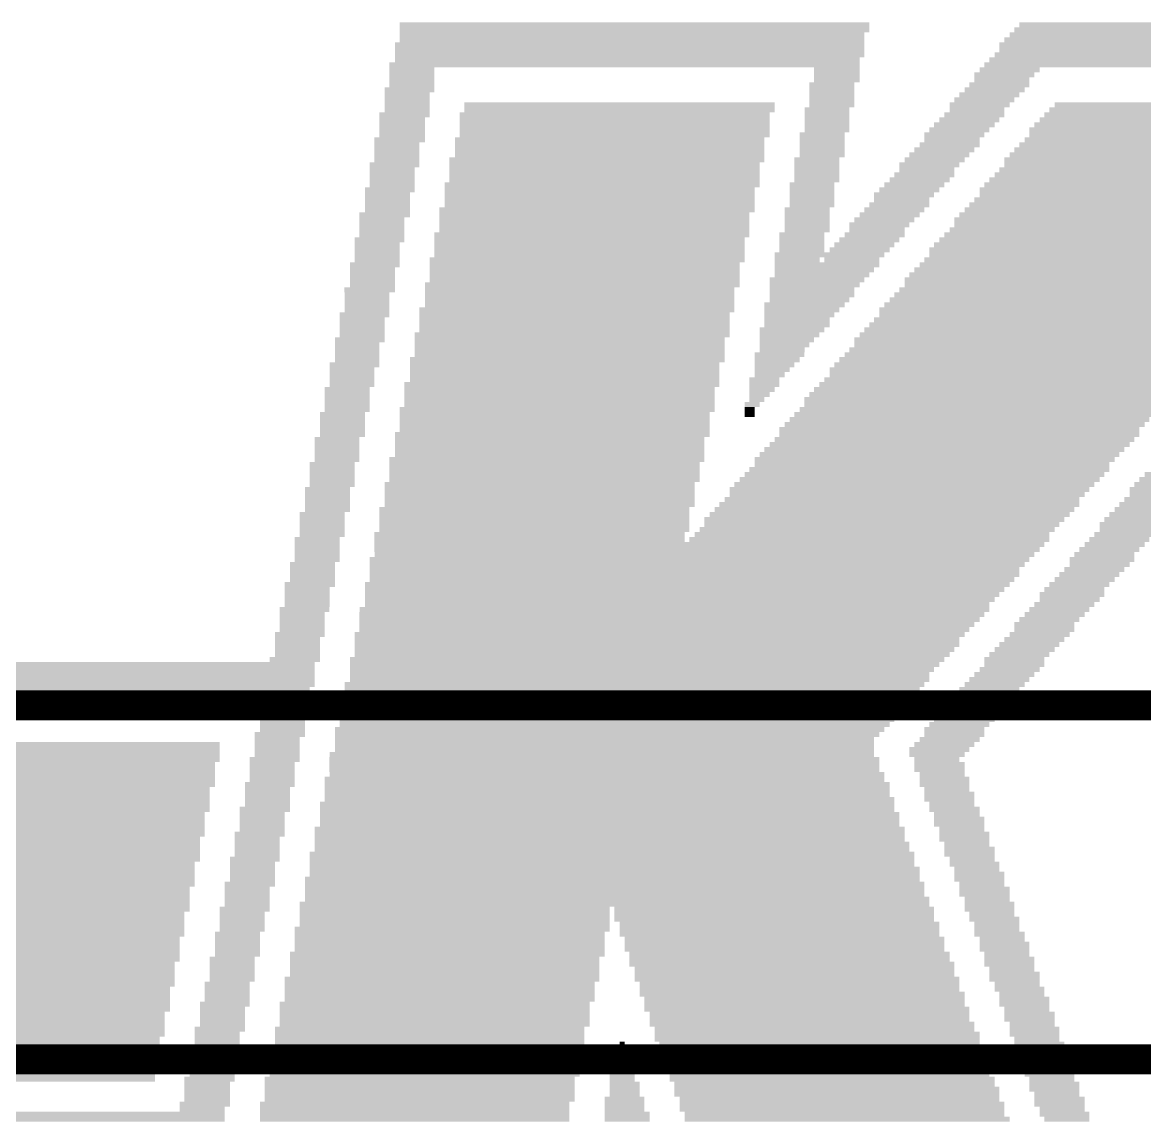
# Model space of a CAD drawing. Extents: x -59 to 59, y -28 to 22.
# Drawn here: x -32.215 to -27.462, y -23.548 to -18.891 of the extents above; entities that cross this region are included whole.
import ezdxf

# ---------------------------------------------------------------- set-up
doc = ezdxf.new("R2010")
doc.units = 0
doc.layers.add('200', color=132, linetype='CONTINUOUS')
doc.layers.add('22', color=6, linetype='CONTINUOUS')

# ---------------------------------------------------------------- blocks, each defined once
blk = doc.blocks.new('RECT')
blk.add_solid([(-0.5, -0.5), (0.5, -0.5), (-0.5, 0.5), (0.5, 0.5)])

msp = doc.modelspace()

# ---------------------------------------------------------------- linework, layer by layer
at = {"layer": '22', "const_width": 0.127}
for points in [[(-45.3975, -21.784), (-18.1975, -21.784)], [(-47.5575, -23.284), (-16.0375, -23.284)]]:
    msp.add_lwpolyline(points, dxfattribs=at)

# ---------------------------------------------------------------- block references
at = {"layer": '200'}
for p, xscale, yscale in [((-29.6227, -18.9018), 1.9888, 0.0211), ((-29.6227, -18.923), 1.9888, 0.0213), ((-26.8072, -18.923), 2.413, 0.0213), ((-26.797, -18.9018), 2.3927, 0.0211), ((-29.6329, -18.9442), 1.9685, 0.0211), ((-29.6329, -18.9653), 1.9685, 0.0211), ((-26.8503, -18.9653), 2.413, 0.0211), ((-26.8275, -18.9442), 2.413, 0.0211), ((-29.6431, -18.9865), 1.9888, 0.0213), ((-29.6431, -19.0077), 1.9888, 0.0211), ((-26.8707, -19.0077), 2.413, 0.0211), ((-26.8605, -18.9865), 2.4333, 0.0213), ((-29.6431, -19.0288), 1.9888, 0.0211), ((-29.6532, -19.05), 1.9685, 0.0213), ((-26.9138, -19.05), 2.413, 0.0213), ((-26.8923, -19.0288), 2.4105, 0.0211), ((-29.6647, -19.0712), 1.9914, 0.0211), ((-30.5651, -19.0923), 0.1905, 0.0211), ((-30.5651, -19.1135), 0.1905, 0.0213), ((-28.7655, -19.0923), 0.193, 0.0211), ((-28.7655, -19.1135), 0.193, 0.0213), ((-28.0568, -19.1135), 0.254, 0.0213), ((-28.034, -19.0923), 0.254, 0.0211), ((-26.9342, -19.0712), 2.413, 0.0211), ((-30.5651, -19.1347), 0.1905, 0.0211), ((-30.5651, -19.1558), 0.1905, 0.0211), ((-28.7871, -19.1558), 0.1905, 0.0211), ((-28.7655, -19.1347), 0.193, 0.0211), ((-28.0772, -19.1558), 0.254, 0.0211), ((-28.067, -19.1347), 0.2337, 0.0211), ((-30.5753, -19.177), 0.2108, 0.0213), ((-30.5854, -19.1982), 0.1905, 0.0211), ((-28.7871, -19.177), 0.1905, 0.0213), ((-28.7871, -19.1982), 0.1905, 0.0211), ((-28.1203, -19.1982), 0.254, 0.0211), ((-28.0975, -19.177), 0.254, 0.0213), ((-30.5854, -19.2193), 0.1905, 0.0211), ((-30.5854, -19.2405), 0.1905, 0.0213), ((-29.6863, -19.2405), 1.3132, 0.0213), ((-28.7871, -19.2193), 0.1905, 0.0211), ((-28.7871, -19.2405), 0.1905, 0.0213), ((-28.161, -19.2405), 0.254, 0.0213), ((-28.1407, -19.2193), 0.254, 0.0211), ((-27.0713, -19.2405), 1.5443, 0.0213), ((-30.5968, -19.2828), 0.2134, 0.0211), ((-30.607, -19.304), 0.193, 0.0213), ((-30.5854, -19.2617), 0.1905, 0.0211), ((-29.7066, -19.2828), 1.3132, 0.0211), ((-29.7066, -19.304), 1.3132, 0.0213), ((-29.6863, -19.2617), 1.3132, 0.0211), ((-28.8074, -19.2617), 0.1905, 0.0211), ((-28.8074, -19.2828), 0.1905, 0.0211), ((-28.8074, -19.304), 0.1905, 0.0213), ((-28.2042, -19.304), 0.254, 0.0213), ((-28.1838, -19.2828), 0.254, 0.0211), ((-28.1724, -19.2617), 0.2311, 0.0211), ((-27.1348, -19.304), 1.5443, 0.0213), ((-27.1145, -19.2828), 1.5443, 0.0211), ((-27.0929, -19.2617), 1.5469, 0.0211), ((-30.607, -19.3252), 0.193, 0.0211), ((-30.607, -19.3463), 0.193, 0.0211), ((-29.7066, -19.3252), 1.3132, 0.0211), ((-29.7066, -19.3463), 1.3132, 0.0211), ((-28.8074, -19.3252), 0.1905, 0.0211), ((-28.8074, -19.3463), 0.1905, 0.0211), ((-28.2473, -19.3463), 0.254, 0.0211), ((-28.2258, -19.3252), 0.2565, 0.0211), ((-27.1666, -19.3463), 1.5672, 0.0211), ((-27.1463, -19.3252), 1.5672, 0.0211), ((-30.6172, -19.3887), 0.2134, 0.0211), ((-30.607, -19.3675), 0.193, 0.0213), ((-29.7282, -19.3887), 1.3106, 0.0211), ((-29.7066, -19.3675), 1.3132, 0.0213), ((-28.8277, -19.3675), 0.1905, 0.0213), ((-28.8277, -19.3887), 0.1905, 0.0211), ((-28.2677, -19.3675), 0.254, 0.0213), ((-28.2778, -19.3887), 0.2337, 0.0211), ((-27.1983, -19.3887), 1.5443, 0.0211), ((-27.178, -19.3675), 1.5443, 0.0213), ((-30.6286, -19.4098), 0.1905, 0.0211), ((-30.6286, -19.431), 0.1905, 0.0213), ((-29.7282, -19.4098), 1.3106, 0.0211), ((-29.7282, -19.431), 1.3106, 0.0213), ((-28.8277, -19.4098), 0.1905, 0.0211), ((-28.8277, -19.431), 0.1905, 0.0213), ((-28.3108, -19.431), 0.254, 0.0213), ((-28.288, -19.4098), 0.254, 0.0211), ((-27.2415, -19.431), 1.5443, 0.0213), ((-27.2199, -19.4098), 1.5469, 0.0211), ((-30.6388, -19.4945), 0.2108, 0.0213), ((-30.6286, -19.4522), 0.1905, 0.0211), ((-30.6286, -19.4733), 0.1905, 0.0211), ((-29.7498, -19.4945), 1.3132, 0.0213), ((-29.7396, -19.4733), 1.3335, 0.0211), ((-29.7282, -19.4522), 1.3106, 0.0211), ((-28.8506, -19.4733), 0.1905, 0.0211), ((-28.8506, -19.4945), 0.1905, 0.0213), ((-28.8277, -19.4522), 0.1905, 0.0211), ((-28.3743, -19.4945), 0.254, 0.0213), ((-28.3515, -19.4733), 0.254, 0.0211), ((-28.3312, -19.4522), 0.254, 0.0211), ((-27.2733, -19.4733), 1.5672, 0.0211), ((-27.2834, -19.4945), 1.5469, 0.0213), ((-27.2618, -19.4522), 1.5443, 0.0211), ((-30.6489, -19.5157), 0.1905, 0.0211), ((-30.6489, -19.5368), 0.1905, 0.0211), ((-29.7498, -19.5157), 1.3132, 0.0211), ((-29.7498, -19.5368), 1.3132, 0.0211), ((-28.8506, -19.5157), 0.1905, 0.0211), ((-28.8506, -19.5368), 0.1905, 0.0211), ((-28.3947, -19.5368), 0.254, 0.0211), ((-28.3845, -19.5157), 0.2337, 0.0211), ((-27.3253, -19.5368), 1.5443, 0.0211), ((-27.305, -19.5157), 1.5443, 0.0211), ((-30.6489, -19.558), 0.1905, 0.0213), ((-30.6489, -19.5792), 0.1905, 0.0211), ((-29.7599, -19.5792), 1.3335, 0.0211), ((-29.7498, -19.558), 1.3132, 0.0213), ((-28.8709, -19.5792), 0.1905, 0.0211), ((-28.8506, -19.558), 0.1905, 0.0213), ((-28.4378, -19.5792), 0.254, 0.0211), ((-28.415, -19.558), 0.254, 0.0213), ((-27.3685, -19.5792), 1.5443, 0.0211), ((-27.3469, -19.558), 1.5469, 0.0213), ((-30.6591, -19.6003), 0.2108, 0.0211), ((-30.6692, -19.6215), 0.1905, 0.0213), ((-29.7701, -19.6003), 1.3132, 0.0211), ((-29.7701, -19.6215), 1.3132, 0.0213), ((-28.8709, -19.6003), 0.1905, 0.0211), ((-28.8709, -19.6215), 0.1905, 0.0213), ((-28.481, -19.6215), 0.254, 0.0213), ((-28.4582, -19.6003), 0.254, 0.0211), ((-27.3888, -19.6003), 1.5443, 0.0211), ((-27.3888, -19.6215), 1.5443, 0.0213), ((-30.6692, -19.6427), 0.1905, 0.0211), ((-30.6692, -19.6638), 0.1905, 0.0211), ((-30.6692, -19.685), 0.1905, 0.0213), ((-29.7815, -19.685), 1.336, 0.0213), ((-29.7701, -19.6427), 1.3132, 0.0211), ((-29.7701, -19.6638), 1.3132, 0.0211), ((-28.8912, -19.685), 0.1905, 0.0213), ((-28.8709, -19.6427), 0.1905, 0.0211), ((-28.8709, -19.6638), 0.1905, 0.0211), ((-28.5217, -19.685), 0.254, 0.0213), ((-28.5013, -19.6638), 0.254, 0.0211), ((-28.4912, -19.6427), 0.2337, 0.0211), ((-27.4523, -19.685), 1.5443, 0.0213), ((-27.432, -19.6638), 1.5443, 0.0211), ((-27.4104, -19.6427), 1.5469, 0.0211), ((-30.6807, -19.7062), 0.2134, 0.0211), ((-30.6921, -19.7273), 0.1905, 0.0211), ((-29.7929, -19.7062), 1.3132, 0.0211), ((-29.7929, -19.7273), 1.3132, 0.0211), ((-28.8912, -19.7062), 0.1905, 0.0211), ((-28.8912, -19.7273), 0.1905, 0.0211), ((-28.5648, -19.7273), 0.254, 0.0211), ((-28.542, -19.7062), 0.254, 0.0211), ((-27.4955, -19.7273), 1.5443, 0.0211), ((-27.4739, -19.7062), 1.5469, 0.0211), ((-30.6921, -19.7485), 0.1905, 0.0213), ((-30.6921, -19.7697), 0.1905, 0.0211), ((-29.7929, -19.7485), 1.3132, 0.0213), ((-29.7929, -19.7697), 1.3132, 0.0211), ((-28.8912, -19.7485), 0.1905, 0.0213), ((-28.8912, -19.7697), 0.1905, 0.0211), ((-28.5852, -19.7485), 0.254, 0.0213), ((-28.5953, -19.7697), 0.2337, 0.0211), ((-27.5158, -19.7697), 1.5443, 0.0211), ((-27.5057, -19.7485), 1.524, 0.0213), ((-30.7023, -19.812), 0.2108, 0.0213), ((-30.6921, -19.7908), 0.1905, 0.0211), ((-29.8031, -19.7908), 1.3335, 0.0211), ((-29.8133, -19.812), 1.3132, 0.0213), ((-28.9141, -19.7908), 0.1905, 0.0211), ((-28.9141, -19.812), 0.1905, 0.0213), ((-28.6283, -19.812), 0.254, 0.0213), ((-28.6055, -19.7908), 0.254, 0.0211), ((-27.559, -19.812), 1.5443, 0.0213), ((-27.5387, -19.7908), 1.5443, 0.0211), ((-30.7124, -19.8332), 0.1905, 0.0211), ((-30.7124, -19.8543), 0.1905, 0.0211), ((-29.8133, -19.8332), 1.3132, 0.0211), ((-29.8133, -19.8543), 1.3132, 0.0211), ((-28.9141, -19.8332), 0.1905, 0.0211), ((-28.9141, -19.8543), 0.1905, 0.0211), ((-28.669, -19.8543), 0.254, 0.0211), ((-28.6487, -19.8332), 0.254, 0.0211), ((-27.6009, -19.8543), 1.5469, 0.0211), ((-27.5806, -19.8332), 1.5469, 0.0211), ((-30.7226, -19.9178), 0.2108, 0.0211), ((-30.7124, -19.8755), 0.1905, 0.0213), ((-30.7124, -19.8967), 0.1905, 0.0211), ((-29.8336, -19.9178), 1.3132, 0.0211), ((-29.8234, -19.8967), 1.3335, 0.0211), ((-29.8133, -19.8755), 1.3132, 0.0213), ((-28.7973, -19.8755), 0.4648, 0.0213), ((-28.9344, -19.8967), 0.1905, 0.0211), ((-28.8074, -19.9178), 0.4445, 0.0211), ((-28.702, -19.8967), 0.2337, 0.0211), ((-27.6428, -19.9178), 1.5443, 0.0211), ((-27.6327, -19.8967), 1.524, 0.0211), ((-27.6123, -19.8755), 1.524, 0.0213), ((-30.7327, -19.939), 0.1905, 0.0213), ((-30.7327, -19.9602), 0.1905, 0.0211), ((-29.8336, -19.939), 1.3132, 0.0213), ((-29.8336, -19.9602), 1.3132, 0.0211), ((-28.829, -19.9602), 0.4013, 0.0211), ((-28.8188, -19.939), 0.4216, 0.0213), ((-27.686, -19.9602), 1.5443, 0.0211), ((-27.6644, -19.939), 1.5469, 0.0213), ((-30.7327, -19.9813), 0.1905, 0.0211), ((-30.7327, -20.0025), 0.1905, 0.0213), ((-29.8437, -20.0025), 1.3335, 0.0213), ((-29.8336, -19.9813), 1.3132, 0.0211), ((-28.8595, -20.0025), 0.381, 0.0213), ((-28.8493, -19.9813), 0.4013, 0.0211), ((-27.7165, -20.0025), 1.524, 0.0213), ((-27.7063, -19.9813), 1.5443, 0.0211), ((-30.7442, -20.0237), 0.2134, 0.0211), ((-30.7556, -20.0448), 0.1905, 0.0211), ((-29.8552, -20.0237), 1.3106, 0.0211), ((-29.8552, -20.0448), 1.3106, 0.0211), ((-28.8709, -20.0237), 0.3581, 0.0211), ((-28.8709, -20.0448), 0.3581, 0.0211), ((-27.7597, -20.0448), 1.524, 0.0211), ((-27.7393, -20.0237), 1.524, 0.0211), ((-30.7556, -20.066), 0.1905, 0.0213), ((-30.7556, -20.0872), 0.1905, 0.0211), ((-30.7556, -20.1083), 0.1905, 0.0211), ((-29.8666, -20.1083), 1.3335, 0.0211), ((-29.8552, -20.066), 1.3106, 0.0213), ((-29.8552, -20.0872), 1.3106, 0.0211), ((-28.9027, -20.0872), 0.3404, 0.0211), ((-28.9141, -20.1083), 0.3175, 0.0211), ((-28.8811, -20.066), 0.3378, 0.0213), ((-27.813, -20.1083), 1.5443, 0.0211), ((-27.7927, -20.0872), 1.5443, 0.0211), ((-27.7698, -20.066), 1.5443, 0.0213), ((-30.7658, -20.1295), 0.2108, 0.0213), ((-30.7759, -20.1507), 0.1905, 0.0211), ((-29.8768, -20.1295), 1.3132, 0.0213), ((-29.8768, -20.1507), 1.3132, 0.0211), ((-28.9243, -20.1295), 0.2972, 0.0213), ((-28.9344, -20.1507), 0.2769, 0.0211), ((-27.8448, -20.1507), 1.5265, 0.0211), ((-27.8232, -20.1295), 1.524, 0.0213), ((-30.7759, -20.1718), 0.1905, 0.0211), ((-30.7759, -20.193), 0.1905, 0.0213), ((-29.8768, -20.1718), 1.3132, 0.0211), ((-29.8768, -20.193), 1.3132, 0.0213), ((-28.956, -20.193), 0.2743, 0.0213), ((-28.9344, -20.1718), 0.2769, 0.0211), ((-27.8867, -20.193), 1.524, 0.0213), ((-27.8663, -20.1718), 1.524, 0.0211), ((-30.7861, -20.2353), 0.2108, 0.0211), ((-30.7759, -20.2142), 0.1905, 0.0211), ((-29.8869, -20.2142), 1.3335, 0.0211), ((-29.8971, -20.2353), 1.3132, 0.0211), ((-28.9662, -20.2142), 0.254, 0.0211), ((-28.9776, -20.2353), 0.2311, 0.0211), ((-27.9184, -20.2353), 1.5469, 0.0211), ((-27.8968, -20.2142), 1.5443, 0.0211), ((-30.7975, -20.2565), 0.188, 0.0213), ((-30.7975, -20.2777), 0.188, 0.0211), ((-30.7975, -20.2988), 0.188, 0.0211), ((-29.8971, -20.2565), 1.3132, 0.0213), ((-29.8971, -20.2777), 1.3132, 0.0211), ((-29.8971, -20.2988), 1.3132, 0.0211), ((-29.0081, -20.2988), 0.2108, 0.0211), ((-28.9878, -20.2565), 0.2108, 0.0213), ((-28.9979, -20.2777), 0.1905, 0.0211), ((-27.9705, -20.2988), 1.524, 0.0211), ((-27.9502, -20.2777), 1.524, 0.0211), ((-27.9298, -20.2565), 1.524, 0.0213), ((-30.8089, -20.3412), 0.2108, 0.0211), ((-30.7975, -20.32), 0.188, 0.0213), ((-29.9187, -20.3412), 1.3106, 0.0211), ((-29.9072, -20.32), 1.3335, 0.0213), ((-29.0182, -20.32), 0.1905, 0.0213), ((-29.0297, -20.3412), 0.1676, 0.0211), ((-28.0137, -20.3412), 1.524, 0.0211), ((-27.9933, -20.32), 1.524, 0.0213), ((-30.8191, -20.3623), 0.1905, 0.0211), ((-30.8191, -20.3835), 0.1905, 0.0213), ((-29.9187, -20.3623), 1.3106, 0.0211), ((-29.9187, -20.3835), 1.3106, 0.0213), ((-29.0398, -20.3623), 0.1473, 0.0211), ((-29.05, -20.3835), 0.127, 0.0213), ((-28.0353, -20.3835), 1.5215, 0.0213), ((-28.0238, -20.3623), 1.5443, 0.0211), ((-30.8191, -20.4047), 0.1905, 0.0211), ((-30.8191, -20.4258), 0.1905, 0.0211), ((-29.9301, -20.4258), 1.3335, 0.0211), ((-29.9187, -20.4047), 1.3106, 0.0211), ((-29.0728, -20.4047), 0.127, 0.0211), ((-29.0728, -20.4258), 0.127, 0.0211), ((-28.0772, -20.4258), 1.524, 0.0211), ((-28.0568, -20.4047), 1.524, 0.0211), ((-30.8394, -20.447), 0.1905, 0.0213), ((-30.8394, -20.4682), 0.1905, 0.0211), ((-30.8394, -20.4893), 0.1905, 0.0211), ((-29.9403, -20.447), 1.3132, 0.0213), ((-29.9403, -20.4682), 1.3132, 0.0211), ((-29.9403, -20.4893), 1.3132, 0.0211), ((-29.0932, -20.4682), 0.0864, 0.0211), ((-29.1046, -20.4893), 0.0635, 0.0211), ((-29.083, -20.447), 0.1067, 0.0213), ((-28.1407, -20.4893), 1.524, 0.0211), ((-28.1203, -20.4682), 1.524, 0.0211), ((-28.0988, -20.447), 1.5265, 0.0213), ((-30.8394, -20.5105), 0.1905, 0.0213), ((-30.8394, -20.5317), 0.1905, 0.0211), ((-29.9504, -20.5317), 1.3335, 0.0211), ((-29.9403, -20.5105), 1.3132, 0.0213), ((-29.1351, -20.5317), 0.0432, 0.0211), ((-29.1249, -20.5105), 0.0635, 0.0213), ((-28.161, -20.5317), 1.524, 0.0211), ((-28.1407, -20.5105), 1.524, 0.0213), ((-30.8597, -20.5528), 0.1905, 0.0211), ((-30.8597, -20.574), 0.1905, 0.0213), ((-29.9606, -20.5528), 1.3132, 0.0211), ((-29.9606, -20.574), 1.3132, 0.0213), ((-29.1351, -20.5528), 0.0432, 0.0211), ((-28.2042, -20.574), 1.524, 0.0213), ((-28.1838, -20.5528), 1.524, 0.0211), ((-30.8597, -20.5952), 0.1905, 0.0211), ((-30.8597, -20.6163), 0.1905, 0.0211), ((-29.9606, -20.5952), 1.3132, 0.0211), ((-29.9606, -20.6163), 1.3132, 0.0211), ((-28.2473, -20.6163), 1.524, 0.0211), ((-28.2245, -20.5952), 1.524, 0.0211), ((-30.8826, -20.6587), 0.1905, 0.0211), ((-30.8826, -20.6798), 0.1905, 0.0211), ((-30.8597, -20.6375), 0.1905, 0.0213), ((-29.9707, -20.6375), 1.3335, 0.0213), ((-29.9822, -20.6587), 1.3106, 0.0211), ((-29.9822, -20.6798), 1.3106, 0.0211), ((-28.288, -20.6798), 1.524, 0.0211), ((-28.2677, -20.6587), 1.524, 0.0211), ((-28.2473, -20.6375), 1.524, 0.0213), ((-30.8826, -20.701), 0.1905, 0.0213), ((-30.8826, -20.7222), 0.1905, 0.0211), ((-29.9822, -20.701), 1.3106, 0.0213), ((-29.9822, -20.7222), 1.3106, 0.0211), ((-28.3312, -20.7222), 1.524, 0.0211), ((-28.3108, -20.701), 1.524, 0.0213), ((-30.9029, -20.7645), 0.1905, 0.0213), ((-30.8826, -20.7433), 0.1905, 0.0211), ((-29.9936, -20.7433), 1.3335, 0.0211), ((-30.0038, -20.7645), 1.3132, 0.0213), ((-28.3515, -20.7433), 1.524, 0.0211), ((-28.3629, -20.7645), 1.5011, 0.0213), ((-30.9029, -20.7857), 0.1905, 0.0211), ((-30.9029, -20.8068), 0.1905, 0.0211), ((-30.0038, -20.7857), 1.3132, 0.0211), ((-30.0038, -20.8068), 1.3132, 0.0211), ((-28.3947, -20.8068), 1.524, 0.0211), ((-28.3743, -20.7857), 1.524, 0.0211), ((-27.3355, -20.8068), 0.254, 0.0211), ((-30.9232, -20.8703), 0.1905, 0.0211), ((-30.9029, -20.828), 0.1905, 0.0213), ((-30.9029, -20.8492), 0.1905, 0.0211), ((-30.0241, -20.8492), 1.3132, 0.0211), ((-30.0241, -20.8703), 1.3132, 0.0211), ((-30.0038, -20.828), 1.3132, 0.0213), ((-28.4582, -20.8703), 1.524, 0.0211), ((-28.4378, -20.8492), 1.524, 0.0211), ((-28.415, -20.828), 1.524, 0.0213), ((-27.3888, -20.8703), 0.2743, 0.0211), ((-27.3787, -20.8492), 0.254, 0.0211), ((-27.3583, -20.828), 0.254, 0.0213), ((-30.9232, -20.8915), 0.1905, 0.0213), ((-30.9232, -20.9127), 0.1905, 0.0211), ((-30.0241, -20.8915), 1.3132, 0.0213), ((-30.0241, -20.9127), 1.3132, 0.0211), ((-28.4899, -20.9127), 1.5011, 0.0211), ((-28.4683, -20.8915), 1.5037, 0.0213), ((-27.4218, -20.9127), 0.254, 0.0211), ((-27.4002, -20.8915), 0.2515, 0.0213), ((-30.9232, -20.9338), 0.1905, 0.0211), ((-30.9232, -20.955), 0.1905, 0.0213), ((-30.0469, -20.955), 1.3132, 0.0213), ((-30.0241, -20.9338), 1.3132, 0.0211), ((-28.5217, -20.955), 1.524, 0.0213), ((-28.5013, -20.9338), 1.524, 0.0211), ((-27.4625, -20.955), 0.254, 0.0213), ((-27.4422, -20.9338), 0.254, 0.0211), ((-30.9461, -20.9762), 0.1905, 0.0211), ((-30.9461, -20.9973), 0.1905, 0.0211), ((-30.0469, -20.9762), 1.3132, 0.0211), ((-30.0469, -20.9973), 1.3132, 0.0211), ((-28.5648, -20.9973), 1.524, 0.0211), ((-28.542, -20.9762), 1.524, 0.0211), ((-27.5057, -20.9973), 0.254, 0.0211), ((-27.4853, -20.9762), 0.254, 0.0211), ((-30.9461, -21.0185), 0.1905, 0.0213), ((-30.9461, -21.0397), 0.1905, 0.0211), ((-30.9461, -21.0608), 0.1905, 0.0211), ((-30.0673, -21.0608), 1.3132, 0.0211), ((-30.0469, -21.0185), 1.3132, 0.0213), ((-30.0469, -21.0397), 1.3132, 0.0211), ((-28.6169, -21.0608), 1.5011, 0.0211), ((-28.5953, -21.0397), 1.5037, 0.0211), ((-28.575, -21.0185), 1.5037, 0.0213), ((-27.5488, -21.0608), 0.254, 0.0211), ((-27.526, -21.0397), 0.254, 0.0211), ((-27.5158, -21.0185), 0.2743, 0.0213), ((-30.9664, -21.082), 0.1905, 0.0213), ((-30.9664, -21.1032), 0.1905, 0.0211), ((-30.0673, -21.082), 1.3132, 0.0213), ((-29.3053, -21.1032), 2.8372, 0.0211), ((-28.6283, -21.082), 1.524, 0.0213), ((-27.5895, -21.1032), 0.254, 0.0211), ((-27.5692, -21.082), 0.254, 0.0213), ((-30.9664, -21.1243), 0.1905, 0.0211), ((-30.9664, -21.1455), 0.1905, 0.0213), ((-29.3154, -21.1243), 2.8169, 0.0211), ((-29.3268, -21.1455), 2.794, 0.0213), ((-27.6327, -21.1455), 0.254, 0.0213), ((-27.6123, -21.1243), 0.254, 0.0211), ((-30.9867, -21.1878), 0.1905, 0.0211), ((-30.9664, -21.1667), 0.1905, 0.0211), ((-29.3472, -21.1667), 2.794, 0.0211), ((-29.3573, -21.1878), 2.7737, 0.0211), ((-27.653, -21.1878), 0.254, 0.0211), ((-27.6428, -21.1667), 0.2743, 0.0211), ((-30.9867, -21.209), 0.1905, 0.0213), ((-30.9867, -21.2302), 0.1905, 0.0211), ((-30.9867, -21.2513), 0.1905, 0.0211), ((-29.3688, -21.209), 2.7508, 0.0213), ((-29.3688, -21.2302), 2.7508, 0.0211), ((-29.3789, -21.2513), 2.7305, 0.0211), ((-27.7165, -21.2513), 0.254, 0.0211), ((-27.6962, -21.2302), 0.254, 0.0211), ((-27.6758, -21.209), 0.254, 0.0213), ((-30.9982, -21.2725), 0.2134, 0.0213), ((-31.0096, -21.2937), 0.1905, 0.0211), ((-29.3992, -21.2725), 2.7305, 0.0213), ((-29.4107, -21.2937), 2.7076, 0.0211), ((-27.7597, -21.2937), 0.254, 0.0211), ((-27.7393, -21.2725), 0.254, 0.0213), ((-31.0096, -21.3148), 0.1905, 0.0211), ((-31.0096, -21.336), 0.1905, 0.0213), ((-29.4208, -21.3148), 2.6873, 0.0211), ((-29.431, -21.336), 2.667, 0.0213), ((-27.78, -21.336), 0.254, 0.0213), ((-27.7698, -21.3148), 0.2743, 0.0211), ((-31.0198, -21.3783), 0.2108, 0.0211), ((-31.0096, -21.3572), 0.1905, 0.0211), ((-29.4538, -21.3783), 2.667, 0.0211), ((-29.4424, -21.3572), 2.6441, 0.0211), ((-27.8232, -21.3783), 0.254, 0.0211), ((-27.8028, -21.3572), 0.254, 0.0211), ((-31.0299, -21.3995), 0.1905, 0.0213), ((-31.0299, -21.4207), 0.1905, 0.0211), ((-31.0299, -21.4418), 0.1905, 0.0211), ((-29.4742, -21.4207), 2.6264, 0.0211), ((-29.464, -21.3995), 2.6467, 0.0213), ((-29.4856, -21.4418), 2.6035, 0.0211), ((-27.8867, -21.4418), 0.254, 0.0211), ((-27.8663, -21.4207), 0.254, 0.0211), ((-27.8435, -21.3995), 0.254, 0.0213), ((-31.0401, -21.4842), 0.2108, 0.0211), ((-31.0299, -21.463), 0.1905, 0.0213), ((-29.5161, -21.4842), 2.5832, 0.0211), ((-29.4958, -21.463), 2.5832, 0.0213), ((-27.907, -21.4842), 0.254, 0.0211), ((-27.8867, -21.463), 0.254, 0.0213), ((-31.0502, -21.5053), 0.1905, 0.0211), ((-31.0502, -21.5265), 0.1905, 0.0213), ((-29.5275, -21.5053), 2.5603, 0.0211), ((-29.5275, -21.5265), 2.5603, 0.0213), ((-27.9502, -21.5265), 0.254, 0.0213), ((-27.9298, -21.5053), 0.254, 0.0211), ((-31.0502, -21.5477), 0.1905, 0.0211), ((-31.0502, -21.5688), 0.1905, 0.0211), ((-29.5377, -21.5477), 2.54, 0.0211), ((-29.5478, -21.5688), 2.5197, 0.0211), ((-27.9933, -21.5688), 0.254, 0.0211), ((-27.9705, -21.5477), 0.254, 0.0211), ((-31.9723, -21.6112), 1.9888, 0.0211), ((-31.9723, -21.6323), 1.9888, 0.0211), ((-31.0617, -21.59), 0.2134, 0.0213), ((-29.5694, -21.59), 2.5171, 0.0213), ((-29.5796, -21.6112), 2.4968, 0.0211), ((-29.591, -21.6323), 2.474, 0.0211), ((-28.034, -21.6323), 0.254, 0.0211), ((-28.0137, -21.59), 0.254, 0.0213), ((-28.0137, -21.6112), 0.254, 0.0211), ((-31.9723, -21.6535), 1.9888, 0.0213), ((-31.9723, -21.6747), 1.9888, 0.0211), ((-29.6012, -21.6535), 2.4536, 0.0213), ((-29.6012, -21.6747), 2.4536, 0.0211), ((-28.0772, -21.6747), 0.254, 0.0211), ((-28.0568, -21.6535), 0.254, 0.0213), ((-31.9926, -21.717), 1.9888, 0.0213), ((-31.9723, -21.6958), 1.9888, 0.0211), ((-29.6329, -21.717), 2.4359, 0.0213), ((-29.6227, -21.6958), 2.4562, 0.0211), ((-28.1203, -21.717), 0.254, 0.0213), ((-28.0975, -21.6958), 0.254, 0.0211), ((-31.9926, -21.7382), 1.9888, 0.0211), ((-31.9926, -21.7593), 1.9888, 0.0211), ((-29.6443, -21.7382), 2.413, 0.0211), ((-29.6545, -21.7593), 2.3927, 0.0211), ((-28.1407, -21.7382), 0.254, 0.0211), ((-28.1407, -21.7593), 0.254, 0.0211), ((-31.9926, -21.7805), 1.9888, 0.0213), ((-31.1036, -21.8017), 0.2108, 0.0211), ((-31.1137, -21.8228), 0.1905, 0.0211), ((-29.6748, -21.7805), 2.3927, 0.0213), ((-29.6863, -21.8017), 2.3698, 0.0211), ((-29.6863, -21.8228), 2.3698, 0.0211), ((-28.2042, -21.8228), 0.254, 0.0211), ((-28.1838, -21.8017), 0.254, 0.0211), ((-28.161, -21.7805), 0.254, 0.0213), ((-31.1137, -21.844), 0.1905, 0.0213), ((-31.1137, -21.8652), 0.1905, 0.0211), ((-29.6964, -21.844), 2.3495, 0.0213), ((-29.7066, -21.8652), 2.3292, 0.0211), ((-28.2473, -21.8652), 0.254, 0.0211), ((-28.2258, -21.844), 0.2565, 0.0213), ((-31.1252, -21.9075), 0.2134, 0.0213), ((-31.1137, -21.8863), 0.1905, 0.0211), ((-29.7282, -21.8863), 2.3266, 0.0211), ((-29.7383, -21.9075), 2.3063, 0.0213), ((-28.2677, -21.8863), 0.254, 0.0211), ((-28.2677, -21.9075), 0.254, 0.0213), ((-32.0358, -21.9498), 1.3132, 0.0211), ((-31.1366, -21.9287), 0.1905, 0.0211), ((-31.1366, -21.9498), 0.1905, 0.0211), ((-29.7498, -21.9287), 2.2835, 0.0211), ((-29.7498, -21.9498), 2.2835, 0.0211), ((-28.3108, -21.9498), 0.254, 0.0211), ((-28.288, -21.9287), 0.254, 0.0211), ((-32.0358, -21.971), 1.3132, 0.0213), ((-32.0358, -21.9922), 1.3132, 0.0211), ((-32.0358, -22.0133), 1.3132, 0.0211), ((-31.1468, -22.0133), 0.2108, 0.0211), ((-31.1366, -21.971), 0.1905, 0.0213), ((-31.1366, -21.9922), 0.1905, 0.0211), ((-29.7498, -22.0133), 2.3292, 0.0211), ((-29.7612, -21.9922), 2.3063, 0.0211), ((-29.7498, -21.971), 2.2835, 0.0213), ((-28.3312, -21.971), 0.254, 0.0213), ((-28.3413, -21.9922), 0.2337, 0.0211), ((-28.3426, -22.0133), 0.1905, 0.0211), ((-32.0561, -22.0345), 1.3132, 0.0213), ((-32.0561, -22.0557), 1.3132, 0.0211), ((-31.1569, -22.0345), 0.1905, 0.0213), ((-31.1569, -22.0557), 0.1905, 0.0211), ((-29.7498, -22.0345), 2.3292, 0.0213), ((-29.7498, -22.0557), 2.3292, 0.0211), ((-28.3312, -22.0345), 0.2134, 0.0213), ((-28.3312, -22.0557), 0.2134, 0.0211), ((-32.0561, -22.0768), 1.3132, 0.0211), ((-32.0561, -22.098), 1.3132, 0.0213), ((-31.1569, -22.0768), 0.1905, 0.0211), ((-31.1569, -22.098), 0.1905, 0.0213), ((-29.7498, -22.098), 2.3698, 0.0213), ((-29.7396, -22.0768), 2.3495, 0.0211), ((-28.3197, -22.0768), 0.1905, 0.0211), ((-28.3096, -22.098), 0.2108, 0.0213), ((-32.0777, -22.1403), 1.3106, 0.0211), ((-32.0561, -22.1192), 1.3132, 0.0211), ((-31.1671, -22.1192), 0.2108, 0.0211), ((-31.1772, -22.1403), 0.1905, 0.0211), ((-29.7383, -22.1192), 2.3927, 0.0211), ((-29.7383, -22.1403), 2.3927, 0.0211), ((-28.3096, -22.1192), 0.2108, 0.0211), ((-28.2994, -22.1403), 0.1905, 0.0211), ((-32.0777, -22.1615), 1.3106, 0.0213), ((-32.0777, -22.1827), 1.3106, 0.0211), ((-32.0777, -22.2038), 1.3106, 0.0211), ((-31.1772, -22.1615), 0.1905, 0.0213), ((-31.1772, -22.1827), 0.1905, 0.0211), ((-31.1772, -22.2038), 0.1905, 0.0211), ((-29.7383, -22.2038), 2.4333, 0.0211), ((-29.7282, -22.1827), 2.413, 0.0211), ((-29.7383, -22.1615), 2.3927, 0.0213), ((-28.2893, -22.1615), 0.2108, 0.0213), ((-28.2893, -22.1827), 0.2108, 0.0211), ((-28.2791, -22.2038), 0.1905, 0.0211), ((-32.0993, -22.2462), 1.3132, 0.0211), ((-32.0777, -22.225), 1.3106, 0.0213), ((-31.1887, -22.225), 0.2134, 0.0213), ((-31.2001, -22.2462), 0.1905, 0.0211), ((-29.7383, -22.225), 2.4333, 0.0213), ((-29.7282, -22.2462), 2.4536, 0.0211), ((-28.2677, -22.225), 0.2134, 0.0213), ((-28.2575, -22.2462), 0.193, 0.0211), ((-32.0993, -22.2673), 1.3132, 0.0211), ((-32.0993, -22.2885), 1.3132, 0.0213), ((-31.2001, -22.2673), 0.1905, 0.0211), ((-31.2001, -22.2885), 0.1905, 0.0213), ((-29.7282, -22.2673), 2.4536, 0.0211), ((-29.7282, -22.2885), 2.4536, 0.0213), ((-28.2473, -22.2673), 0.2134, 0.0211), ((-28.2473, -22.2885), 0.2134, 0.0213), ((-32.0993, -22.3097), 1.3132, 0.0211), ((-32.0993, -22.3308), 1.3132, 0.0211), ((-31.2103, -22.3308), 0.2108, 0.0211), ((-31.2001, -22.3097), 0.1905, 0.0211), ((-29.7282, -22.3097), 2.4994, 0.0211), ((-29.7282, -22.3308), 2.4994, 0.0211), ((-28.2359, -22.3097), 0.1905, 0.0211), ((-28.2258, -22.3308), 0.2108, 0.0211), ((-32.1196, -22.352), 1.3132, 0.0213), ((-32.1196, -22.3732), 1.3132, 0.0211), ((-31.2204, -22.352), 0.1905, 0.0213), ((-31.2204, -22.3732), 0.1905, 0.0211), ((-29.7282, -22.352), 2.4994, 0.0213), ((-29.718, -22.3732), 2.5197, 0.0211), ((-28.2258, -22.352), 0.2108, 0.0213), ((-28.2156, -22.3732), 0.1905, 0.0211), ((-32.1297, -22.4367), 1.3335, 0.0211), ((-32.1196, -22.3943), 1.3132, 0.0211), ((-32.1196, -22.4155), 1.3132, 0.0213), ((-31.2306, -22.4367), 0.2108, 0.0211), ((-31.2204, -22.3943), 0.1905, 0.0211), ((-31.2204, -22.4155), 0.1905, 0.0213), ((-29.718, -22.4155), 2.5603, 0.0213), ((-29.718, -22.4367), 2.5603, 0.0211), ((-29.718, -22.3943), 2.5197, 0.0211), ((-28.2042, -22.3943), 0.2134, 0.0211), ((-28.2042, -22.4155), 0.2134, 0.0213), ((-28.1927, -22.4367), 0.1905, 0.0211), ((-32.1412, -22.4578), 1.3106, 0.0211), ((-32.1412, -22.479), 1.3106, 0.0213), ((-31.2407, -22.4578), 0.1905, 0.0211), ((-31.2407, -22.479), 0.1905, 0.0213), ((-29.7066, -22.479), 2.5832, 0.0213), ((-29.718, -22.4578), 2.5603, 0.0211), ((-28.1826, -22.4578), 0.2108, 0.0211), ((-28.1724, -22.479), 0.1905, 0.0213), ((-32.1412, -22.5002), 1.3106, 0.0211), ((-32.1412, -22.5213), 1.3106, 0.0211), ((-31.2407, -22.5002), 0.1905, 0.0211), ((-31.2407, -22.5213), 0.1905, 0.0211), ((-29.7167, -22.5213), 2.6035, 0.0211), ((-29.7066, -22.5002), 2.5832, 0.0211), ((-28.1623, -22.5002), 0.2108, 0.0211), ((-28.1623, -22.5213), 0.2108, 0.0211), ((-32.1526, -22.5425), 1.3335, 0.0213), ((-32.1628, -22.5637), 1.3132, 0.0211), ((-31.2522, -22.5425), 0.2134, 0.0213), ((-31.2636, -22.5637), 0.1905, 0.0211), ((-29.7066, -22.5425), 2.6238, 0.0213), ((-29.7066, -22.5637), 2.6238, 0.0211), ((-28.1521, -22.5425), 0.1905, 0.0213), ((-28.1407, -22.5637), 0.2134, 0.0211), ((-32.1628, -22.5848), 1.3132, 0.0211), ((-32.1628, -22.606), 1.3132, 0.0213), ((-32.1628, -22.6272), 1.3132, 0.0211), ((-31.2636, -22.5848), 0.1905, 0.0211), ((-31.2636, -22.606), 0.1905, 0.0213), ((-31.2636, -22.6272), 0.1905, 0.0211), ((-29.7078, -22.6272), 2.667, 0.0211), ((-29.7066, -22.5848), 2.6238, 0.0211), ((-29.6964, -22.606), 2.6441, 0.0213), ((-28.1407, -22.5848), 0.2134, 0.0211), ((-28.1292, -22.606), 0.1905, 0.0213), ((-28.1191, -22.6272), 0.2108, 0.0211), ((-32.1729, -22.6483), 1.3335, 0.0211), ((-32.1843, -22.6695), 1.3106, 0.0213), ((-31.2738, -22.6483), 0.2108, 0.0211), ((-31.2839, -22.6695), 0.1905, 0.0213), ((-30.3848, -22.6483), 1.3132, 0.0211), ((-30.3848, -22.6695), 1.3132, 0.0213), ((-29.0309, -22.6483), 1.3538, 0.0211), ((-29.0309, -22.6695), 1.3538, 0.0213), ((-28.1191, -22.6483), 0.2108, 0.0211), ((-28.1089, -22.6695), 0.1905, 0.0213), ((-32.1843, -22.6907), 1.3106, 0.0211), ((-32.1843, -22.7118), 1.3106, 0.0211), ((-31.2839, -22.6907), 0.1905, 0.0211), ((-31.2839, -22.7118), 0.1905, 0.0211), ((-30.3848, -22.6907), 1.3132, 0.0211), ((-30.3848, -22.7118), 1.3132, 0.0211), ((-29.0309, -22.6907), 1.3538, 0.0211), ((-29.0081, -22.7118), 1.3538, 0.0211), ((-28.0988, -22.6907), 0.2108, 0.0211), ((-28.0886, -22.7118), 0.1905, 0.0211), ((-32.1945, -22.7542), 1.331, 0.0211), ((-32.1843, -22.733), 1.3106, 0.0213), ((-31.3042, -22.7542), 0.1905, 0.0211), ((-31.2839, -22.733), 0.1905, 0.0213), ((-30.3949, -22.733), 1.3335, 0.0213), ((-30.4051, -22.7542), 1.3132, 0.0211), ((-29.0081, -22.733), 1.3538, 0.0213), ((-29.0081, -22.7542), 1.3538, 0.0211), ((-28.0772, -22.7542), 0.2134, 0.0211), ((-28.0886, -22.733), 0.1905, 0.0213), ((-32.2047, -22.7753), 1.3106, 0.0211), ((-32.2047, -22.7965), 1.3106, 0.0213), ((-32.2047, -22.8177), 1.3106, 0.0211), ((-31.3042, -22.7753), 0.1905, 0.0211), ((-31.3042, -22.7965), 0.1905, 0.0213), ((-31.3042, -22.8177), 0.1905, 0.0211), ((-30.4051, -22.7753), 1.3132, 0.0211), ((-30.4051, -22.7965), 1.3132, 0.0213), ((-30.4051, -22.8177), 1.3132, 0.0211), ((-28.9878, -22.7753), 1.3538, 0.0211), ((-28.9878, -22.7965), 1.3538, 0.0213), ((-28.9878, -22.8177), 1.3538, 0.0211), ((-28.0556, -22.7965), 0.2108, 0.0213), ((-28.0556, -22.8177), 0.2108, 0.0211), ((-28.0657, -22.7753), 0.1905, 0.0211), ((-32.2161, -22.86), 1.3335, 0.0213), ((-32.2047, -22.8388), 1.3106, 0.0211), ((-31.3271, -22.86), 0.1905, 0.0213), ((-31.3042, -22.8388), 0.1905, 0.0211), ((-30.4267, -22.86), 1.3106, 0.0213), ((-30.4152, -22.8388), 1.3335, 0.0211), ((-28.9662, -22.8388), 1.3564, 0.0211), ((-28.9662, -22.86), 1.3564, 0.0213), ((-28.0454, -22.8388), 0.1905, 0.0211), ((-28.0353, -22.86), 0.2108, 0.0213), ((-32.2263, -22.8812), 1.3132, 0.0211), ((-32.2263, -22.9023), 1.3132, 0.0211), ((-31.3271, -22.8812), 0.1905, 0.0211), ((-31.3271, -22.9023), 0.1905, 0.0211), ((-30.4267, -22.8812), 1.3106, 0.0211), ((-30.4267, -22.9023), 1.3106, 0.0211), ((-28.956, -22.8812), 1.3767, 0.0211), ((-28.9446, -22.9023), 1.3538, 0.0211), ((-28.0353, -22.8812), 0.2108, 0.0211), ((-28.0251, -22.9023), 0.1905, 0.0211), ((-32.2263, -22.9235), 1.3132, 0.0213), ((-32.2263, -22.9447), 1.3132, 0.0211), ((-31.3271, -22.9235), 0.1905, 0.0213), ((-31.3271, -22.9447), 0.1905, 0.0211), ((-30.4381, -22.9447), 1.3335, 0.0211), ((-30.4267, -22.9235), 1.3106, 0.0213), ((-28.9446, -22.9235), 1.3538, 0.0213), ((-28.9344, -22.9447), 1.3741, 0.0211), ((-28.0137, -22.9235), 0.2134, 0.0213), ((-28.0137, -22.9447), 0.2134, 0.0211), ((-32.2364, -22.9658), 1.3335, 0.0211), ((-32.2466, -22.987), 1.3132, 0.0213), ((-32.2466, -23.0082), 1.3132, 0.0211), ((-31.3474, -22.9658), 0.1905, 0.0211), ((-31.3474, -22.987), 0.1905, 0.0213), ((-31.3474, -23.0082), 0.1905, 0.0211), ((-30.4483, -22.9658), 1.3132, 0.0211), ((-30.4483, -22.987), 1.3132, 0.0213), ((-30.4483, -23.0082), 1.3132, 0.0211), ((-28.9243, -22.9658), 1.3538, 0.0211), ((-28.9243, -22.987), 1.3538, 0.0213), ((-28.9128, -23.0082), 1.3767, 0.0211), ((-27.9921, -22.987), 0.2108, 0.0213), ((-28.0022, -22.9658), 0.1905, 0.0211), ((-27.9819, -23.0082), 0.1905, 0.0211), ((-32.2466, -23.0293), 1.3132, 0.0211), ((-32.2466, -23.0505), 1.3132, 0.0213), ((-31.3576, -23.0505), 0.2108, 0.0213), ((-31.3474, -23.0293), 0.1905, 0.0211), ((-30.4686, -23.0505), 1.3132, 0.0213), ((-30.4483, -23.0293), 1.3132, 0.0211), ((-28.9027, -23.0293), 1.3564, 0.0211), ((-28.9027, -23.0505), 1.3564, 0.0213), ((-27.9718, -23.0293), 0.2108, 0.0211), ((-27.9718, -23.0505), 0.2108, 0.0213), ((-32.2567, -23.0717), 1.3335, 0.0211), ((-32.2682, -23.0928), 1.3106, 0.0211), ((-31.3677, -23.0717), 0.1905, 0.0211), ((-31.3677, -23.0928), 0.1905, 0.0211), ((-30.4686, -23.0717), 1.3132, 0.0211), ((-30.4686, -23.0928), 1.3132, 0.0211), ((-28.8925, -23.0717), 1.3767, 0.0211), ((-28.8811, -23.0928), 1.3538, 0.0211), ((-27.9616, -23.0717), 0.1905, 0.0211), ((-27.9502, -23.0928), 0.2134, 0.0211), ((-32.2682, -23.114), 1.3106, 0.0213), ((-32.2682, -23.1352), 1.3106, 0.0211), ((-31.3677, -23.114), 0.1905, 0.0213), ((-31.3677, -23.1352), 0.1905, 0.0211), ((-30.4686, -23.114), 1.3132, 0.0213), ((-30.4686, -23.1352), 1.3132, 0.0211), ((-28.8811, -23.114), 1.3538, 0.0213), ((-28.8709, -23.1352), 1.3741, 0.0211), ((-27.9502, -23.114), 0.2134, 0.0213), ((-27.9387, -23.1352), 0.1905, 0.0211), ((-32.2796, -23.1775), 1.3335, 0.0213), ((-32.2898, -23.1987), 1.3132, 0.0211), ((-32.2682, -23.1563), 1.3106, 0.0211), ((-31.3792, -23.1563), 0.2134, 0.0211), ((-31.3906, -23.1775), 0.1905, 0.0213), ((-31.3906, -23.1987), 0.1905, 0.0211), ((-30.4902, -23.1563), 1.3106, 0.0211), ((-30.4902, -23.1775), 1.3106, 0.0213), ((-30.4902, -23.1987), 1.3106, 0.0211), ((-28.8608, -23.1563), 1.3538, 0.0211), ((-28.8493, -23.1775), 1.3767, 0.0213), ((-28.8493, -23.1987), 1.3767, 0.0211), ((-27.9286, -23.1563), 0.2108, 0.0211), ((-27.9286, -23.1775), 0.2108, 0.0213), ((-27.9184, -23.1987), 0.1905, 0.0211), ((-32.2898, -23.2198), 1.3132, 0.0211), ((-32.2898, -23.241), 1.3132, 0.0213), ((-31.3906, -23.2198), 0.1905, 0.0211), ((-31.3906, -23.241), 0.1905, 0.0213), ((-30.4902, -23.2198), 1.3106, 0.0211), ((-30.4902, -23.241), 1.3106, 0.0213), ((-29.6863, -23.241), 0.0432, 0.0213), ((-29.6748, -23.2198), 0.0203, 0.0211), ((-28.8392, -23.2198), 1.3564, 0.0211), ((-28.829, -23.241), 1.3767, 0.0213), ((-27.9083, -23.2198), 0.2108, 0.0211), ((-27.8981, -23.241), 0.1905, 0.0213), ((-32.2999, -23.2833), 1.3335, 0.0211), ((-32.2898, -23.2622), 1.3132, 0.0211), ((-31.4008, -23.2622), 0.2108, 0.0211), ((-31.4109, -23.2833), 0.1905, 0.0211), ((-30.5118, -23.2622), 1.3132, 0.0211), ((-30.5118, -23.2833), 1.3132, 0.0211), ((-29.6761, -23.2622), 0.0635, 0.0211), ((-29.6761, -23.2833), 0.0635, 0.0211), ((-28.829, -23.2622), 1.3767, 0.0211), ((-28.8176, -23.2833), 1.3538, 0.0211), ((-27.8867, -23.2833), 0.2134, 0.0211), ((-27.8981, -23.2622), 0.1905, 0.0211), ((-32.3101, -23.3045), 1.3132, 0.0213), ((-32.3101, -23.3257), 1.3132, 0.0211), ((-31.4109, -23.3045), 0.1905, 0.0213), ((-31.4109, -23.3257), 0.1905, 0.0211), ((-30.5118, -23.3045), 1.3132, 0.0213), ((-30.5118, -23.3257), 1.3132, 0.0211), ((-29.6761, -23.3045), 0.0635, 0.0213), ((-29.6647, -23.3257), 0.0864, 0.0211), ((-28.8074, -23.3045), 1.3741, 0.0213), ((-28.8074, -23.3257), 1.3741, 0.0211), ((-27.8651, -23.3257), 0.2108, 0.0211), ((-27.8752, -23.3045), 0.1905, 0.0213), ((-32.3101, -23.3468), 1.3132, 0.0211), ((-32.3101, -23.368), 1.3132, 0.0213), ((-31.4223, -23.368), 0.2134, 0.0213), ((-31.4325, -23.3892), 0.193, 0.0211), ((-31.4109, -23.3468), 0.1905, 0.0211), ((-30.5321, -23.368), 1.3132, 0.0213), ((-30.5321, -23.3892), 1.3132, 0.0211), ((-30.5118, -23.3468), 1.3132, 0.0211), ((-29.6647, -23.3892), 0.127, 0.0211), ((-29.6748, -23.3468), 0.1067, 0.0211), ((-29.6748, -23.368), 0.1067, 0.0213), ((-28.7973, -23.3468), 1.3538, 0.0211), ((-28.7858, -23.368), 1.3767, 0.0213), ((-28.7757, -23.3892), 1.3564, 0.0211), ((-27.8651, -23.3468), 0.2108, 0.0211), ((-27.8549, -23.368), 0.1905, 0.0213), ((-27.8448, -23.3892), 0.2108, 0.0211), ((-31.4325, -23.4103), 0.193, 0.0211), ((-31.4325, -23.4315), 0.193, 0.0213), ((-30.5321, -23.4103), 1.3132, 0.0211), ((-30.5321, -23.4315), 1.3132, 0.0213), ((-29.6647, -23.4103), 0.127, 0.0211), ((-29.6647, -23.4315), 0.127, 0.0213), ((-28.7655, -23.4103), 1.3767, 0.0211), ((-28.7655, -23.4315), 1.3767, 0.0213), ((-27.8448, -23.4103), 0.2108, 0.0211), ((-27.8346, -23.4315), 0.1905, 0.0213), ((-31.4427, -23.4738), 0.2134, 0.0211), ((-31.4325, -23.4527), 0.193, 0.0211), ((-30.5537, -23.4738), 1.3106, 0.0211), ((-30.5321, -23.4527), 1.3132, 0.0211), ((-29.6647, -23.4527), 0.1676, 0.0211), ((-29.6647, -23.4738), 0.1676, 0.0211), ((-28.7541, -23.4527), 1.3538, 0.0211), ((-28.7439, -23.4738), 1.3741, 0.0211), ((-27.8232, -23.4527), 0.2134, 0.0211), ((-27.8232, -23.4738), 0.2134, 0.0211), ((-32.3533, -23.5162), 1.9888, 0.0211), ((-31.4541, -23.495), 0.1905, 0.0213), ((-30.5537, -23.495), 1.3106, 0.0213), ((-30.5537, -23.5162), 1.3106, 0.0211), ((-29.6647, -23.495), 0.1676, 0.0213), ((-29.6532, -23.5162), 0.1905, 0.0211), ((-28.7439, -23.495), 1.3741, 0.0213), ((-28.7338, -23.5162), 1.3538, 0.0211), ((-27.8016, -23.5162), 0.2108, 0.0211), ((-27.8117, -23.495), 0.1905, 0.0213), ((-32.3533, -23.5373), 1.9888, 0.0211), ((-30.5537, -23.5373), 1.3106, 0.0211), ((-29.6532, -23.5373), 0.1905, 0.0211), ((-28.7223, -23.5373), 1.3767, 0.0211), ((-27.7914, -23.5373), 0.1905, 0.0211)]:
    msp.add_blockref('RECT', p, dxfattribs=dict(at, xscale=xscale, yscale=yscale))

doc.saveas('drawing.dxf')
